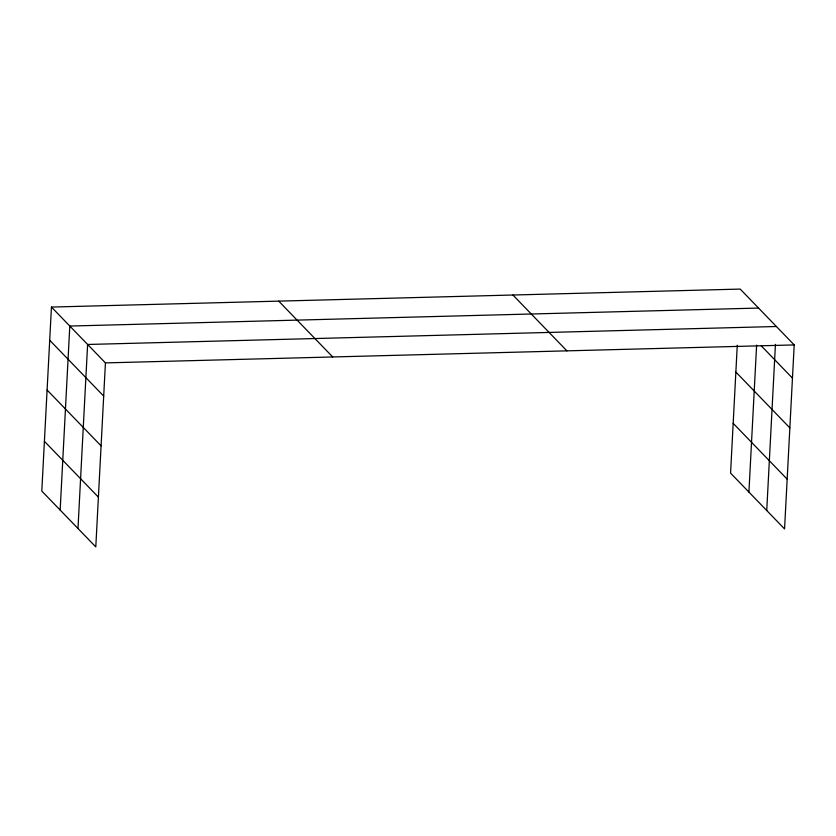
<?xml version="1.0" encoding="UTF-8"?>
<svg xmlns="http://www.w3.org/2000/svg" width="836" height="836" viewBox="0 0 836 836"><rect width="100%" height="100%" fill="white"/><g stroke="black" fill="none" stroke-linecap="round" stroke-linejoin="round"><path stroke-width="1.25" d="M51.445 307.063L41.8 491.077L95.795 546.922L105.43 362.897L51.445 307.063L740.205 289.078L794.2 344.923L784.555 528.937L730.57 473.103L737.268 345.247M60.161 510.065L69.796 326.05L758.565 308.066M77.978 528.488L87.613 344.474L776.383 326.5M748.92 492.08L756.622 345.08M766.737 510.514L775.442 344.369M105.43 362.897L794.2 344.923M761.282 345.864L792.465 378.112M735.858 372.041L789.853 427.886M733.172 423.329L787.167 479.164M512.917 295.014L566.912 350.859M278.733 301.127L332.728 356.972M49.7 340.252L103.695 396.086M47.098 390.025L101.083 445.86M44.412 441.303L98.397 497.148"/></g></svg>
